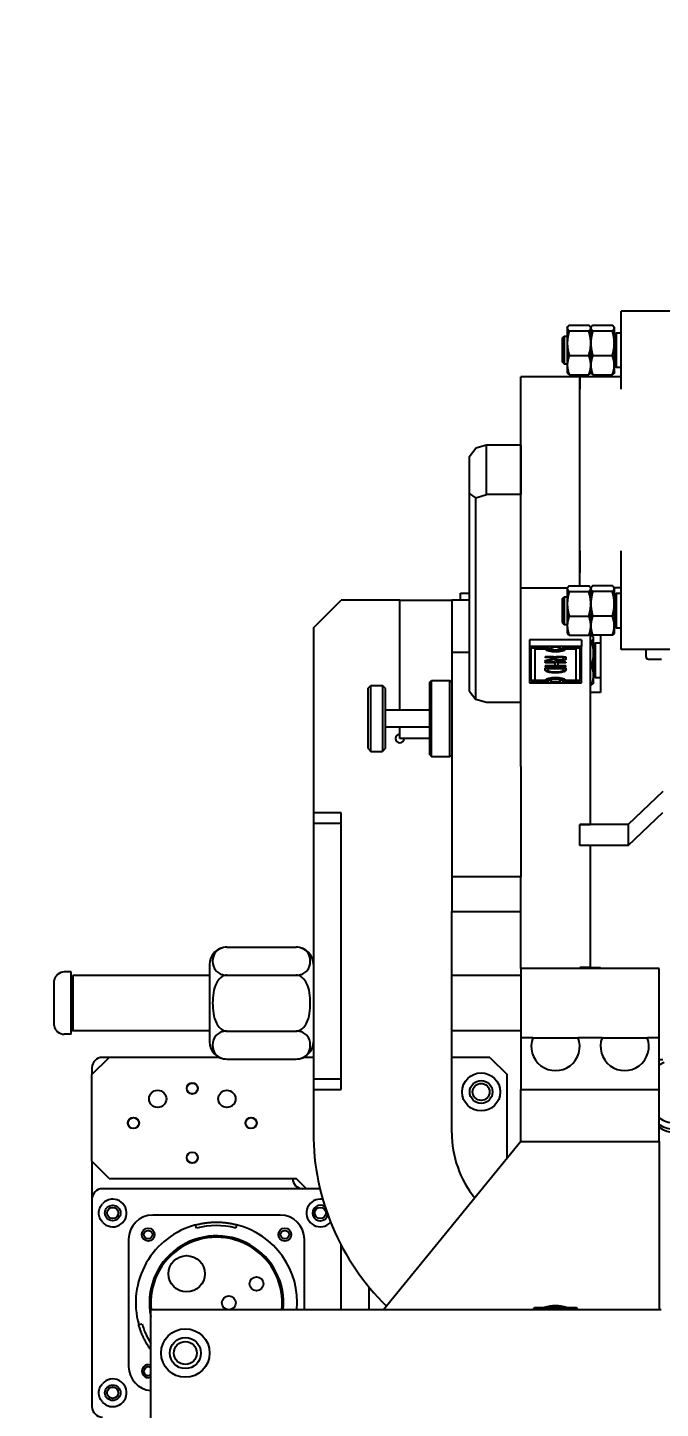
# Model space of a CAD drawing. Header units: millimetres. Extents: x 0 to 7722, y 0 to 5460.
# Drawn here: x 3117 to 3299.9, y 1259.1 to 1658.3 of the extents above; entities that cross this region are included whole.
import ezdxf

# ---------------------------------------------------------------- set-up
doc = ezdxf.new("R2010")
doc.units = ezdxf.units.MM
doc.header["$LTSCALE"] = 5
doc.layers.get('0').update_dxf_attribs({"linetype": 'CONTINUOUS'})
doc.layers.get('Defpoints').update_dxf_attribs({"linetype": 'CONTINUOUS'})
doc.styles.add('DIM', font='romans.shx', dxfattribs={"width": 0.85})
doc.dimstyles.new('KOCPSM$0', dxfattribs={"dimtxt": 3, "dimasz": 2.5, "dimexe": 0.8, "dimexo": 0.8, "dimgap": 0.8, "dimtad": 1, "dimdsep": 46, "dimtxsty": 'DIM', "dimblk": 'CLOSEDBLANK', "dimcen": 0, "dimclrd": 4, "dimclre": 4, "dimclrt": 7, "dimazin": 2, "dimtfac": 1, "dimtmove": 0, "dimatfit": 3, "dimldrblk": 'CLOSEDBLANK', "dimfxl": 1, "dimarcsym": 0})

# ---------------------------------------------------------------- blocks, each defined once
blk = doc.blocks.new('_ClosedBlank')
at = {"color": 0, "linetype": 'ByBlock', "lineweight": -2}
for p, q in [((-1, 0.167), (0, 0)), ((-1, 0.167), (-1, -0.167)), ((0, 0), (-1, -0.167))]:
    blk.add_line(p, q, dxfattribs=at)
blk = doc.blocks.new('*D14')
at = {"color": 4, "linetype": 'ByBlock', "lineweight": -2, "transparency": 16777216}
for p, q in [((3347.85, 1689.23), (2785.13, 1689.23)), ((2797.13, 572.39), (2797.13, 1651.73)), ((3030.63, 534.89), (2785.13, 534.89))]:
    blk.add_line(p, q, dxfattribs=at)
at = {"layer": 'Defpoints', "color": 0, "transparency": 16777216}
for p in [(2797.13, 1689.23), (3359.85, 1689.23), (3042.63, 534.89)]:
    blk.add_point(p, dxfattribs=at)
at = {"color": 4, "lineweight": -2, "transparency": 16777216, "xscale": 37.5, "yscale": 37.5, "zscale": 37.5}
for p, rotation in [((2797.13, 1689.23), 90), ((2797.13, 534.89), 270)]:
    blk.add_blockref('_ClosedBlank', p, dxfattribs=dict(at, rotation=rotation))
at = {"color": 7, "transparency": 16777216, "insert": (2750.85, 1112.06), "char_height": 45, "attachment_point": 5, "rotation": 90, "style": 'DIM'}
blk.add_mtext('(1154.33)', dxfattribs=at)

msp = doc.modelspace()

# ---------------------------------------------------------------- linework, layer by layer
for p, q in [((3288.632, 1572.893), (3288.632, 1576.389)), ((3306.632, 1576.389), (3288.632, 1576.389)), ((3271.632, 1568.617), (3272.132, 1569.117)), ((3272.132, 1569.117), (3273.032, 1569.117)), ((3272.132, 1569.117), (3272.132, 1561.117)), ((3273.032, 1571.617), (3273.124, 1571.775)), ((3273.032, 1571.617), (3273.032, 1571.463)), ((3273.032, 1571.463), (3273.032, 1567.072)), ((3273.613, 1572.276), (3279.252, 1572.276)), ((3273.613, 1570.651), (3279.252, 1570.651)), ((3279.832, 1571.617), (3279.741, 1571.775)), ((3279.832, 1571.617), (3279.924, 1571.775)), ((3279.832, 1571.463), (3279.832, 1571.617)), ((3279.832, 1571.617), (3279.832, 1571.463)), ((3279.832, 1567.072), (3279.832, 1571.463)), ((3279.832, 1571.463), (3279.832, 1567.072)), ((3280.413, 1572.276), (3286.052, 1572.276)), ((3280.413, 1570.651), (3286.052, 1570.651)), ((3286.632, 1571.617), (3286.541, 1571.775)), ((3286.632, 1571.463), (3286.632, 1571.617)), ((3286.632, 1567.072), (3286.632, 1571.463)), ((3286.632, 1569.617), (3287.132, 1570.117)), ((3287.132, 1570.117), (3288.632, 1570.117)), ((3287.132, 1570.117), (3287.132, 1560.117)), ((3288.632, 1553.819), (3288.632, 1572.893)), ((3271.632, 1561.617), (3271.632, 1568.617)), ((3273.032, 1567.072), (3273.032, 1560.726)), ((3279.832, 1560.726), (3279.832, 1567.072)), ((3279.832, 1567.072), (3279.832, 1560.726)), ((3286.632, 1560.726), (3286.632, 1567.072)), ((3271.632, 1561.617), (3272.132, 1561.117)), ((3272.132, 1561.117), (3273.032, 1561.117)), ((3273.613, 1563.493), (3279.252, 1563.493)), ((3280.413, 1563.493), (3286.052, 1563.493)), ((3259.632, 1553.819), (3259.632, 1557.315)), ((3276.632, 1557.315), (3259.632, 1557.315)), ((3273.032, 1560.726), (3273.032, 1558.617)), ((3273.032, 1558.617), (3273.124, 1558.46)), ((3273.613, 1557.959), (3279.252, 1557.959)), ((3276.632, 1557.315), (3276.632, 1553.819)), ((3276.632, 1553.819), (3276.632, 1557.315)), ((3288.632, 1557.315), (3276.632, 1557.315)), ((3279.832, 1558.617), (3279.741, 1558.46)), ((3279.832, 1558.617), (3279.832, 1560.726)), ((3279.832, 1560.726), (3279.832, 1558.617)), ((3279.832, 1558.617), (3279.924, 1558.46)), ((3280.413, 1557.959), (3286.052, 1557.959)), ((3286.632, 1558.617), (3286.541, 1558.46)), ((3286.632, 1558.617), (3286.632, 1560.726)), ((3286.632, 1560.617), (3287.132, 1560.117)), ((3287.132, 1560.117), (3288.632, 1560.117)), ((3259.632, 1507.087), (3259.632, 1553.819)), ((3276.632, 1507.087), (3276.632, 1553.819)), ((3276.632, 1507.087), (3276.632, 1553.819)), ((3249.632, 1537.605), (3246.632, 1536.703)), ((3249.632, 1523.3), (3249.632, 1537.605)), ((3259.632, 1537.605), (3249.632, 1537.605)), ((3259.632, 1537.605), (3259.632, 1523.3)), ((3244.632, 1534.195), (3246.632, 1536.703)), ((3244.632, 1534.195), (3244.632, 1523.704)), ((3246.632, 1522.398), (3244.632, 1523.704)), ((3244.632, 1523.704), (3244.632, 1466.57)), ((3246.632, 1522.398), (3249.632, 1523.3)), ((3246.632, 1464.061), (3246.632, 1522.398)), ((3259.632, 1523.3), (3249.632, 1523.3)), ((3259.632, 1500.814), (3259.632, 1507.087)), ((3276.632, 1507.087), (3276.632, 1500.814)), ((3276.632, 1500.814), (3276.632, 1507.087)), ((3288.632, 1488.012), (3288.632, 1507.087)), ((3259.632, 1496.304), (3259.632, 1500.814)), ((3276.632, 1496.932), (3276.632, 1500.814)), ((3276.632, 1496.932), (3276.632, 1500.814)), ((3242.132, 1494.769), (3244.632, 1494.769)), ((3242.132, 1492.769), (3242.132, 1494.769)), ((3259.632, 1496.304), (3273.05, 1496.304)), ((3259.632, 1444.699), (3259.632, 1496.304)), ((3271.632, 1493.274), (3272.132, 1493.774)), ((3271.632, 1486.274), (3271.632, 1493.274)), ((3272.132, 1493.774), (3273.032, 1493.774)), ((3272.132, 1493.774), (3272.132, 1485.774)), ((3273.032, 1496.274), (3273.124, 1496.432)), ((3273.032, 1496.274), (3273.032, 1496.12)), ((3273.032, 1496.12), (3273.032, 1491.728)), ((3273.613, 1496.932), (3279.252, 1496.932)), ((3273.613, 1495.307), (3279.252, 1495.307)), ((3279.832, 1496.274), (3279.741, 1496.432)), ((3279.85, 1496.304), (3279.815, 1496.304)), ((3279.832, 1496.274), (3279.924, 1496.432)), ((3279.832, 1496.274), (3279.832, 1496.12)), ((3279.832, 1496.12), (3279.832, 1496.274)), ((3279.832, 1496.12), (3279.832, 1491.728)), ((3279.832, 1491.728), (3279.832, 1496.12)), ((3286.052, 1496.932), (3280.413, 1496.932)), ((3286.052, 1495.307), (3280.413, 1495.307)), ((3286.632, 1496.274), (3286.541, 1496.432)), ((3288.632, 1496.304), (3286.615, 1496.304)), ((3286.632, 1496.12), (3286.632, 1496.274)), ((3286.632, 1491.728), (3286.632, 1496.12)), ((3286.632, 1494.274), (3287.132, 1494.774)), ((3287.132, 1494.774), (3288.632, 1494.774)), ((3287.132, 1494.774), (3287.132, 1484.774)), ((3199.632, 1484.769), (3207.632, 1492.769)), ((3224.632, 1492.769), (3207.632, 1492.769)), ((3224.632, 1461.034), (3224.632, 1492.769)), ((3224.632, 1492.769), (3239.632, 1492.769)), ((3224.632, 1461.034), (3224.632, 1492.769)), ((3239.632, 1492.769), (3239.632, 1477.769)), ((3244.632, 1492.769), (3239.632, 1492.769)), ((3273.032, 1491.728), (3273.032, 1485.382)), ((3279.832, 1491.728), (3279.832, 1485.382)), ((3279.832, 1485.382), (3279.832, 1491.728)), ((3286.632, 1485.382), (3286.632, 1491.728)), ((3271.632, 1486.274), (3272.132, 1485.774)), ((3272.132, 1485.774), (3273.032, 1485.774)), ((3273.032, 1485.382), (3273.032, 1483.274)), ((3273.613, 1488.149), (3279.252, 1488.149)), ((3279.832, 1485.382), (3279.832, 1483.274)), ((3279.832, 1483.274), (3279.832, 1485.382)), ((3286.052, 1488.149), (3280.413, 1488.149)), ((3286.632, 1483.274), (3286.632, 1485.382)), ((3286.632, 1485.274), (3287.132, 1484.774)), ((3288.632, 1481.74), (3288.632, 1488.012)), ((3199.632, 1484.769), (3199.632, 1431.269)), ((3277.132, 1481.308), (3262.132, 1481.308)), ((3262.132, 1481.308), (3262.132, 1479.4)), ((3273.032, 1483.274), (3273.124, 1483.116)), ((3273.613, 1482.616), (3279.252, 1482.616)), ((3277.132, 1481.308), (3277.132, 1479.4)), ((3279.632, 1482.962), (3279.632, 1427.902)), ((3279.632, 1482.6), (3280.052, 1482.6)), ((3279.832, 1483.274), (3279.741, 1483.116)), ((3279.832, 1483.274), (3279.924, 1483.116)), ((3286.052, 1482.616), (3280.413, 1482.616)), ((3280.632, 1481.942), (3280.541, 1482.1)), ((3280.632, 1481.788), (3280.632, 1481.942)), ((3280.632, 1477.397), (3280.632, 1481.788)), ((3282.632, 1482.616), (3282.632, 1466.051)), ((3286.632, 1483.274), (3286.541, 1483.116)), ((3287.132, 1484.774), (3288.632, 1484.774)), ((3288.632, 1478.733), (3288.632, 1481.74)), ((3239.632, 1477.769), (3244.632, 1477.769)), ((3239.632, 1477.769), (3239.632, 1412.769)), ((3277.132, 1479.4), (3262.132, 1479.4)), ((3262.132, 1479.4), (3262.132, 1468.876)), ((3262.632, 1478.949), (3267.696, 1478.949)), ((3262.632, 1469.327), (3262.632, 1478.949)), ((3266.674, 1478.839), (3263.632, 1478.839)), ((3263.632, 1478.839), (3263.632, 1478.648)), ((3266.674, 1478.648), (3263.632, 1478.648)), ((3263.632, 1478.648), (3263.632, 1469.627)), ((3266.674, 1478.839), (3266.674, 1478.648)), ((3267.632, 1478.949), (3267.632, 1478.799)), ((3271.569, 1478.949), (3276.632, 1478.949)), ((3271.632, 1478.949), (3271.632, 1478.799)), ((3275.632, 1478.839), (3272.591, 1478.839)), ((3272.591, 1478.839), (3272.591, 1478.648)), ((3275.632, 1478.648), (3272.591, 1478.648)), ((3275.632, 1478.839), (3275.632, 1478.648)), ((3275.632, 1469.627), (3275.632, 1478.648)), ((3276.632, 1478.949), (3276.632, 1469.327)), ((3277.132, 1468.876), (3277.132, 1479.4)), ((3279.632, 1480.976), (3280.052, 1480.976)), ((3280.632, 1479.942), (3281.132, 1480.442)), ((3280.632, 1471.051), (3280.632, 1477.397)), ((3281.132, 1480.442), (3281.132, 1470.442)), ((3281.132, 1480.442), (3282.632, 1480.442)), ((3288.632, 1478.502), (3288.632, 1478.733)), ((3306.632, 1478.502), (3288.632, 1478.502)), ((3295.732, 1478.502), (3295.732, 1476.529)), ((3266.632, 1476.164), (3266.632, 1476.404)), ((3266.632, 1476.404), (3272.632, 1476.404)), ((3269.02, 1476.355), (3266.632, 1476.355)), ((3269.02, 1476.164), (3266.632, 1476.164)), ((3266.632, 1475.319), (3269.02, 1475.89)), ((3269.243, 1475.84), (3266.632, 1475.199)), ((3269.243, 1475.65), (3266.632, 1475.008)), ((3266.632, 1475.008), (3266.632, 1475.319)), ((3266.632, 1474.625), (3266.632, 1474.865)), ((3266.632, 1474.865), (3272.632, 1474.865)), ((3269.569, 1474.816), (3266.632, 1474.816)), ((3269.569, 1474.625), (3266.632, 1474.625)), ((3266.632, 1473.555), (3266.632, 1473.794)), ((3266.632, 1473.794), (3269.569, 1473.794)), ((3272.632, 1473.745), (3266.632, 1473.745)), ((3272.632, 1473.555), (3266.632, 1473.555)), ((3269.02, 1476.355), (3269.02, 1476.164)), ((3269.02, 1475.89), (3269.02, 1476.164)), ((3269.243, 1475.84), (3269.243, 1475.65)), ((3269.569, 1474.816), (3269.569, 1474.625)), ((3269.569, 1473.794), (3269.569, 1474.625)), ((3271.942, 1476.355), (3269.686, 1476.355)), ((3269.686, 1476.355), (3269.686, 1476.164)), ((3271.942, 1476.164), (3269.686, 1476.164)), ((3269.686, 1476.164), (3269.686, 1475.954)), ((3272.632, 1474.816), (3270.279, 1474.816)), ((3270.279, 1474.816), (3270.279, 1474.625)), ((3270.279, 1474.625), (3270.279, 1473.794)), ((3272.632, 1474.625), (3270.279, 1474.625)), ((3270.279, 1473.794), (3272.632, 1473.794)), ((3271.942, 1476.355), (3271.942, 1476.164)), ((3271.942, 1475.926), (3271.942, 1476.164)), ((3272.632, 1476.404), (3272.632, 1475.939)), ((3272.632, 1474.865), (3272.632, 1474.625)), ((3272.632, 1473.794), (3272.632, 1473.555)), ((3279.632, 1473.818), (3280.052, 1473.818)), ((3296.545, 1475.716), (3300.232, 1475.716)), ((3233.282, 1469.074), (3233.79, 1469.582)), ((3233.79, 1447.586), (3233.79, 1469.582)), ((3233.79, 1469.582), (3239.124, 1469.582)), ((3239.124, 1447.586), (3239.124, 1469.582)), ((3239.632, 1469.074), (3239.124, 1469.582)), ((3267.632, 1469.517), (3262.632, 1469.517)), ((3267.696, 1469.327), (3262.632, 1469.327)), ((3263.632, 1469.627), (3266.674, 1469.627)), ((3266.632, 1473.189), (3272.632, 1473.189)), ((3266.632, 1472.774), (3266.632, 1473.189)), ((3267.114, 1472.326), (3267.114, 1472.135)), ((3267.323, 1473.14), (3267.323, 1472.949)), ((3271.942, 1473.14), (3267.323, 1473.14)), ((3267.323, 1472.949), (3267.323, 1472.766)), ((3271.942, 1472.949), (3267.323, 1472.949)), ((3267.632, 1469.668), (3267.632, 1469.477)), ((3276.632, 1469.327), (3271.569, 1469.327)), ((3271.632, 1469.668), (3271.632, 1469.477)), ((3276.632, 1469.517), (3271.632, 1469.517)), ((3271.942, 1473.14), (3271.942, 1472.949)), ((3271.942, 1472.766), (3271.942, 1472.949)), ((3272.591, 1469.627), (3275.632, 1469.627)), ((3272.632, 1473.189), (3272.632, 1472.778)), ((3280.632, 1468.942), (3280.632, 1471.051)), ((3280.632, 1470.942), (3281.132, 1470.442)), ((3281.132, 1470.442), (3282.632, 1470.442)), ((3215.372, 1467.22), (3216.261, 1468.109)), ((3215.372, 1467.22), (3215.372, 1449.948)), ((3216.261, 1449.059), (3216.261, 1468.109)), ((3216.261, 1468.109), (3219.614, 1468.109)), ((3219.614, 1468.109), (3219.614, 1449.059)), ((3220.503, 1467.22), (3219.614, 1468.109)), ((3220.503, 1449.948), (3220.503, 1467.22)), ((3233.282, 1448.094), (3233.282, 1469.074)), ((3244.632, 1466.57), (3246.632, 1464.061)), ((3262.132, 1468.876), (3277.132, 1468.876)), ((3279.632, 1468.284), (3280.052, 1468.284)), ((3282.632, 1466.051), (3279.632, 1466.051)), ((3280.632, 1468.942), (3280.541, 1468.784)), ((3249.632, 1463.159), (3246.632, 1464.061)), ((3259.632, 1463.159), (3249.632, 1463.159)), ((3220.503, 1461.034), (3233.282, 1461.034)), ((3220.503, 1456.133), (3233.282, 1456.133)), ((3224.632, 1454.019), (3224.632, 1456.133)), ((3224.632, 1452.769), (3224.632, 1456.133)), ((3215.372, 1449.948), (3216.261, 1449.059)), ((3220.503, 1449.948), (3219.614, 1449.059)), ((3233.282, 1452.769), (3224.632, 1452.769)), ((3233.282, 1452.769), (3225.882, 1452.769)), ((3216.261, 1449.059), (3219.614, 1449.059)), ((3233.282, 1448.094), (3233.79, 1447.586)), ((3233.79, 1447.586), (3239.124, 1447.586)), ((3239.632, 1448.094), (3239.124, 1447.586)), ((3259.632, 1444.699), (3259.632, 1412.769)), ((3300.632, 1437.44), (3290.632, 1427.902)), ((3199.632, 1431.269), (3199.632, 1428.269)), ((3207.632, 1431.269), (3199.632, 1431.269)), ((3207.632, 1351.269), (3207.632, 1431.269)), ((3290.632, 1421.888), (3300.632, 1431.425)), ((3199.632, 1428.269), (3207.632, 1428.269)), ((3199.632, 1428.269), (3199.632, 1354.269)), ((3276.632, 1421.888), (3276.632, 1427.902)), ((3276.632, 1427.902), (3279.632, 1427.902)), ((3290.632, 1427.902), (3276.632, 1427.902)), ((3276.632, 1421.888), (3276.632, 1427.902)), ((3290.632, 1427.902), (3290.632, 1421.888)), ((3279.632, 1421.888), (3276.632, 1421.888)), ((3290.632, 1421.888), (3276.632, 1421.888)), ((3279.632, 1421.888), (3279.632, 1386.585)), ((3239.632, 1412.769), (3239.632, 1402.769)), ((3259.632, 1412.769), (3239.632, 1412.769)), ((3259.632, 1402.769), (3259.632, 1412.769)), ((3239.632, 1338.807), (3239.632, 1402.769)), ((3239.632, 1402.769), (3259.632, 1402.769)), ((3259.632, 1386.269), (3259.632, 1402.769)), ((3174.632, 1392.434), (3194.632, 1392.434)), ((3169.632, 1387.434), (3169.632, 1365.103)), ((3299.632, 1386.269), (3259.632, 1386.269)), ((3259.632, 1386.269), (3259.632, 1366.269)), ((3276.632, 1386.585), (3276.632, 1386.269)), ((3279.632, 1386.585), (3276.632, 1386.585)), ((3276.632, 1386.585), (3282.632, 1386.585)), ((3276.632, 1386.269), (3276.632, 1386.585)), ((3282.632, 1386.585), (3282.632, 1386.269)), ((3299.632, 1366.269), (3299.632, 1386.269)), ((3124.676, 1369.762), (3124.676, 1382.775)), ((3129.632, 1385.269), (3127.632, 1385.269)), ((3129.632, 1367.269), (3129.632, 1385.269)), ((3129.632, 1383.769), (3130.132, 1384.269)), ((3130.132, 1384.269), (3130.132, 1368.269)), ((3169.632, 1384.269), (3130.132, 1384.269)), ((3174.632, 1384.351), (3194.632, 1384.351)), ((3259.632, 1384.269), (3239.632, 1384.269)), ((3129.632, 1367.269), (3127.632, 1367.269)), ((3129.632, 1368.769), (3130.132, 1368.269)), ((3169.632, 1368.269), (3130.132, 1368.269)), ((3174.632, 1368.186), (3194.632, 1368.186)), ((3259.632, 1368.269), (3239.632, 1368.269)), ((3263.094, 1366.269), (3259.632, 1366.269)), ((3259.632, 1366.269), (3259.632, 1351.269)), ((3263.094, 1366.269), (3276.171, 1366.269)), ((3283.094, 1366.269), (3276.171, 1366.269)), ((3283.094, 1366.269), (3296.171, 1366.269)), ((3299.632, 1366.269), (3296.171, 1366.269)), ((3299.632, 1351.269), (3299.632, 1366.269)), ((3135.632, 1355.589), (3140.632, 1360.589)), ((3135.632, 1357.589), (3135.632, 1355.589)), ((3140.632, 1360.589), (3138.632, 1360.589)), ((3172.483, 1360.589), (3140.632, 1360.589)), ((3174.632, 1360.103), (3194.632, 1360.103)), ((3199.632, 1360.589), (3196.782, 1360.589)), ((3250.632, 1360.589), (3239.632, 1360.589)), ((3250.632, 1360.589), (3255.632, 1355.589)), ((3300.632, 1359.908), (3299.632, 1359.908)), ((3135.632, 1330.589), (3135.632, 1355.589)), ((3207.632, 1354.269), (3199.632, 1354.269)), ((3199.632, 1354.269), (3199.632, 1351.269)), ((3255.632, 1331.369), (3255.632, 1355.589)), ((3199.632, 1351.269), (3207.632, 1351.269)), ((3199.632, 1351.269), (3199.632, 1338.807)), ((3259.632, 1351.269), (3299.632, 1351.269)), ((3259.632, 1336.269), (3259.632, 1351.269)), ((3299.632, 1336.269), (3299.632, 1351.269)), ((3259.632, 1336.269), (3219.894, 1287.589)), ((3259.632, 1336.269), (3299.632, 1336.269)), ((3259.632, 1336.269), (3299.632, 1336.269)), ((3299.632, 1336.269), (3299.632, 1287.589)), ((3140.632, 1325.589), (3135.632, 1330.589)), ((3135.632, 1330.589), (3135.632, 1319.589)), ((3140.632, 1325.589), (3194.632, 1325.589)), ((3197.632, 1322.589), (3194.632, 1325.589)), ((3201.537, 1322.589), (3138.632, 1322.589)), ((3135.632, 1319.589), (3135.632, 1259.589)), ((3203.065, 1317.156), (3202.602, 1317.619)), ((3190.032, 1314.989), (3153.232, 1314.989)), ((3165.82, 1311.17), (3165.56, 1312.135)), ((3177.428, 1312.208), (3177.18, 1311.239)), ((3146.232, 1307.989), (3146.232, 1271.189)), ((3197.032, 1287.589), (3197.032, 1307.989)), ((3207.632, 1287.589), (3207.632, 1306.311)), ((3215.632, 1294.265), (3215.632, 1287.589)), ((3300.132, 1287.589), (3152.632, 1287.589)), ((3152.632, 1237.589), (3152.632, 1287.589)), ((3149.146, 1283.298), (3150.109, 1283.568))]:
    msp.add_line(p, q)
for centre, radius in [((3248.132, 1350.589), 5.5), ((3248.132, 1350.589), 3.3), ((3154.632, 1348.589), 2.5), ((3164.632, 1351.589), 1.621), ((3164.632, 1351.589), 1.571), ((3174.632, 1348.589), 2.5), ((3248.132, 1350.589), 2.458), ((3147.632, 1341.589), 1.621), ((3147.632, 1341.589), 1.571), ((3181.632, 1341.589), 1.621), ((3181.632, 1341.589), 1.571), ((3164.632, 1331.589), 1.621), ((3164.632, 1331.589), 1.571), ((3141.632, 1315.589), 2.25), ((3141.632, 1315.589), 1.621), ((3201.632, 1315.589), 1.621), ((3151.882, 1309.339), 1.865), ((3151.882, 1309.339), 1.23), ((3191.382, 1309.339), 1.865), ((3191.382, 1309.339), 1.23), ((3163.002, 1298.004), 5.25), ((3183.198, 1295.124), 2), ((3175.188, 1289.589), 2), ((3162.632, 1275.089), 7), ((3162.632, 1275.089), 4.5), ((3162.632, 1275.089), 3.324), ((3141.632, 1263.589), 2.25), ((3141.632, 1263.589), 1.621)]:
    msp.add_circle(centre, radius)
for centre, radius, start, end in [((3296.545, 1476.529), 0.813, 180, 270), ((3224.632, 1452.769), 1.25, 90, 0), ((3174.632, 1387.434), 5, 90, 180), ((3194.632, 1387.434), 5, 0, 90), ((3127.632, 1382.269), 3, 90, 170.27283), ((3127.632, 1370.269), 3, 189.72717, 270), ((3269.632, 1363.769), 7, 159.07517, 20.92483), ((3289.632, 1363.769), 7, 159.07517, 20.92483), ((3174.632, 1365.103), 5, 180, 270), ((3194.632, 1365.103), 5, 270, 0), ((3138.632, 1357.589), 3, 90, 180), ((3269.632, 1338.807), 70, 180, 225.74123), ((3269.632, 1338.807), 30, 180, 218.96204), ((3196.632, 1325.589), 3, 180, 270), ((3138.632, 1319.589), 3, 90, 180), ((3141.632, 1315.589), 4, 221.40962, 90), ((3141.632, 1315.589), 4, 90, 138.59038), ((3201.632, 1315.589), 4, 90, 317.9007), ((3201.632, 1315.589), 2.25, 52.81913, 344.88601), ((3201.632, 1315.589), 4, 79.80443, 90), ((3153.232, 1307.989), 7, 90, 180), ((3190.032, 1307.989), 7, 0, 90), ((3171.632, 1289.589), 23.35, 105.07372, 195.62835), ((3171.632, 1289.589), 22.35, 75.62835, 105.07372), ((3171.632, 1289.589), 23.35, 355.08642, 75.62835), ((3171.632, 1289.589), 19.4, 354.08271, 191.65509), ((3171.632, 1289.589), 19, 353.95767, 186.04233), ((3269.632, 1277.769), 10.5, 90, 110.73336), ((3269.632, 1277.769), 11, 72.65856, 107.34144), ((3269.632, 1277.769), 10.5, 69.26664, 90), ((3171.632, 1289.589), 22.35, 195.62835, 211.77616), ((3153.232, 1271.189), 7, 180, 265.0829), ((3151.882, 1269.839), 1.865, 66.28767, 293.71233), ((3151.882, 1269.839), 1.23, 52.4102, 307.5898), ((3141.632, 1263.589), 4, 270, 138.59038), ((3138.632, 1259.589), 3, 180, 270), ((3141.632, 1263.589), 4, 221.40962, 270)]:
    msp.add_arc(centre, radius, start, end)
for centre, major_axis, ratio, start_param, end_param in [((3269.632, 1478.99), (3, 0), 0.3007058, 3.3090407, 6.1157372), ((3269.632, 1478.799), (3, 0), 0.3007058, 3.3090407, 6.1157372), ((3269.632, 1478.799), (-2, 0), 0.3007058, 6.0305051, 9.6774582), ((3269.632, 1469.477), (-3, 0), 0.3007058, 3.3090407, 6.1157372), ((3269.632, 1469.477), (2, 0), 0.3007058, 6.0305051, 9.6774582), ((3269.632, 1469.668), (2, 0), 0.3007058, 0, 3.1415927), ((3303.945, 1348.218), (-4.353, 0), 0.953717, 0.2693616, 0.2694002), ((3303.945, 1348.218), (-6.875, 0), 0.953717, 0.8926555, 1.5707963), ((3303.945, 1345.361), (6.75, 0), 0.953717, 4.0192385, 5.4969654)]:
    msp.add_ellipse(centre, major_axis=major_axis, ratio=ratio, start_param=start_param, end_param=end_param)
for centre in [(3269.632, 1478.799), (3269.632, 1469.477)]:
    msp.add_ellipse(centre, major_axis=(1.5, 0), ratio=0.3007058)
for points, weights in [([(3273.613, 1572.276), (3273.032, 1571.84), (3273.032, 1571.463)], [1, 1.0379548493, 1]), ([(3273.032, 1571.463), (3273.032, 1571.086), (3273.613, 1570.651)], [1, 1.0379548493, 1]), ([(3273.613, 1570.651), (3273.032, 1568.733), (3273.032, 1567.072)], [1, 1.0379548493, 1]), ([(3279.832, 1571.463), (3279.832, 1571.84), (3279.252, 1572.276)], [1, 1.0379548493, 1]), ([(3279.252, 1570.651), (3279.832, 1571.086), (3279.832, 1571.463)], [1, 1.0379548493, 1]), ([(3279.832, 1567.072), (3279.832, 1568.733), (3279.252, 1570.651)], [1, 1.0379548493, 1]), ([(3280.413, 1572.276), (3279.832, 1571.84), (3279.832, 1571.463)], [1, 1.0379548493, 1]), ([(3279.832, 1571.463), (3279.832, 1571.086), (3280.413, 1570.651)], [1, 1.0379548493, 1]), ([(3280.413, 1570.651), (3279.832, 1568.733), (3279.832, 1567.072)], [1, 1.0379548493, 1]), ([(3286.632, 1571.463), (3286.632, 1571.84), (3286.052, 1572.276)], [1, 1.0379548493, 1]), ([(3286.052, 1570.651), (3286.632, 1571.086), (3286.632, 1571.463)], [1, 1.0379548493, 1]), ([(3286.632, 1567.072), (3286.632, 1568.733), (3286.052, 1570.651)], [1, 1.0379548493, 1]), ([(3273.032, 1567.072), (3273.032, 1565.411), (3273.613, 1563.493)], [1, 1.0379548493, 1]), ([(3279.252, 1563.493), (3279.832, 1565.411), (3279.832, 1567.072)], [1, 1.0379548493, 1]), ([(3279.832, 1567.072), (3279.832, 1565.411), (3280.413, 1563.493)], [1, 1.0379548493, 1]), ([(3286.052, 1563.493), (3286.632, 1565.411), (3286.632, 1567.072)], [1, 1.0379548493, 1]), ([(3273.613, 1563.493), (3273.032, 1562.01), (3273.032, 1560.726)], [1, 1.0379548493, 1]), ([(3279.832, 1560.726), (3279.832, 1562.01), (3279.252, 1563.493)], [1, 1.0379548493, 1]), ([(3280.413, 1563.493), (3279.832, 1562.01), (3279.832, 1560.726)], [1, 1.0379548493, 1]), ([(3286.632, 1560.726), (3286.632, 1562.01), (3286.052, 1563.493)], [1, 1.0379548493, 1]), ([(3273.032, 1560.726), (3273.032, 1559.442), (3273.613, 1557.959)], [1, 1.0379548493, 1]), ([(3273.613, 1557.959), (3273.259, 1558.224), (3273.124, 1558.46)], [1, 1.02278221408, 1.0182146013]), ([(3279.252, 1557.959), (3279.832, 1559.442), (3279.832, 1560.726)], [1, 1.0379548493, 1]), ([(3279.741, 1558.46), (3279.606, 1558.224), (3279.252, 1557.959)], [1.0182146013, 1.02278221408, 1]), ([(3279.832, 1560.726), (3279.832, 1559.442), (3280.413, 1557.959)], [1, 1.0379548493, 1]), ([(3280.413, 1557.959), (3280.059, 1558.224), (3279.924, 1558.46)], [1, 1.02278221408, 1.0182146013]), ([(3286.052, 1557.959), (3286.632, 1559.442), (3286.632, 1560.726)], [1, 1.0379548493, 1]), ([(3286.541, 1558.46), (3286.406, 1558.224), (3286.052, 1557.959)], [1.0182146013, 1.02278221408, 1]), ([(3273.613, 1496.932), (3273.032, 1496.497), (3273.032, 1496.12)], [1, 1.0379548493, 1]), ([(3273.032, 1496.12), (3273.032, 1495.743), (3273.613, 1495.307)], [1, 1.0379548493, 1]), ([(3273.613, 1495.307), (3273.032, 1493.389), (3273.032, 1491.728)], [1, 1.0379548493, 1]), ([(3279.832, 1496.12), (3279.832, 1496.497), (3279.252, 1496.932)], [1, 1.0379548493, 1]), ([(3279.252, 1495.307), (3279.832, 1495.743), (3279.832, 1496.12)], [1, 1.0379548493, 1]), ([(3279.832, 1491.728), (3279.832, 1493.389), (3279.252, 1495.307)], [1, 1.0379548493, 1]), ([(3280.413, 1496.932), (3279.832, 1496.497), (3279.832, 1496.12)], [1, 1.0379548493, 1]), ([(3279.832, 1496.12), (3279.832, 1495.743), (3280.413, 1495.307)], [1, 1.0379548493, 1]), ([(3280.413, 1495.307), (3279.832, 1493.389), (3279.832, 1491.728)], [1, 1.0379548493, 1]), ([(3286.632, 1496.12), (3286.632, 1496.497), (3286.052, 1496.932)], [1, 1.0379548493, 1]), ([(3286.052, 1495.307), (3286.632, 1495.743), (3286.632, 1496.12)], [1, 1.0379548493, 1]), ([(3286.632, 1491.728), (3286.632, 1493.389), (3286.052, 1495.307)], [1, 1.0379548493, 1]), ([(3273.032, 1491.728), (3273.032, 1490.067), (3273.613, 1488.149)], [1, 1.0379548493, 1]), ([(3279.252, 1488.149), (3279.832, 1490.067), (3279.832, 1491.728)], [1, 1.0379548493, 1]), ([(3279.832, 1491.728), (3279.832, 1490.067), (3280.413, 1488.149)], [1, 1.0379548493, 1]), ([(3286.052, 1488.149), (3286.632, 1490.067), (3286.632, 1491.728)], [1, 1.0379548493, 1]), ([(3273.613, 1488.149), (3273.032, 1486.666), (3273.032, 1485.382)], [1, 1.0379548493, 1]), ([(3273.032, 1485.382), (3273.032, 1484.098), (3273.613, 1482.616)], [1, 1.0379548493, 1]), ([(3279.832, 1485.382), (3279.832, 1486.666), (3279.252, 1488.149)], [1, 1.0379548493, 1]), ([(3279.252, 1482.616), (3279.832, 1484.098), (3279.832, 1485.382)], [1, 1.0379548493, 1]), ([(3280.413, 1488.149), (3279.832, 1486.666), (3279.832, 1485.382)], [1, 1.0379548493, 1]), ([(3279.832, 1485.382), (3279.832, 1484.098), (3280.413, 1482.616)], [1, 1.0379548493, 1]), ([(3286.632, 1485.382), (3286.632, 1486.666), (3286.052, 1488.149)], [1, 1.0379548493, 1]), ([(3286.052, 1482.616), (3286.632, 1484.098), (3286.632, 1485.382)], [1, 1.0379548493, 1]), ([(3273.613, 1482.616), (3273.259, 1482.881), (3273.124, 1483.116)], [1, 1.02278221408, 1.0182146013]), ([(3279.741, 1483.116), (3279.606, 1482.881), (3279.252, 1482.616)], [1.0182146013, 1.02278221408, 1]), ([(3280.413, 1482.616), (3280.059, 1482.881), (3279.924, 1483.116)], [1, 1.02278221408, 1.0182146013]), ([(3280.632, 1481.788), (3280.632, 1482.165), (3280.052, 1482.6)], [1, 1.0379548493, 1]), ([(3280.052, 1480.976), (3280.632, 1481.411), (3280.632, 1481.788)], [1, 1.0379548493, 1]), ([(3286.541, 1483.116), (3286.406, 1482.881), (3286.052, 1482.616)], [1.0182146013, 1.02278221408, 1]), ([(3280.632, 1477.397), (3280.632, 1479.058), (3280.052, 1480.976)], [1, 1.0379548493, 1]), ([(3280.052, 1473.818), (3280.632, 1475.736), (3280.632, 1477.397)], [1, 1.0379548493, 1]), ([(3280.632, 1471.051), (3280.632, 1472.335), (3280.052, 1473.818)], [1, 1.0379548493, 1]), ([(3280.052, 1468.284), (3280.632, 1469.767), (3280.632, 1471.051)], [1, 1.0379548493, 1]), ([(3280.541, 1468.784), (3280.406, 1468.549), (3280.052, 1468.284)], [1.0182146013, 1.02278221408, 1]), ([(3263.178, 1287.589), (3263.371, 1287.923), (3263.57, 1288.269)], [1.00794556078, 1.00450827245, 1]), ([(3263.57, 1288.269), (3266.819, 1288.269), (3269.632, 1288.269)], [1, 1.0379548493, 1]), ([(3269.632, 1288.269), (3272.446, 1288.269), (3275.695, 1288.269)], [1, 1.0379548493, 1]), ([(3275.695, 1288.269), (3275.894, 1287.923), (3276.087, 1287.589)], [1, 1.00450827245, 1.00794556078])]:
    msp.add_rational_spline(points, weights, degree=2)
for points, knots in [([(3271.004, 1475.466), (3270.86, 1475.466), (3270.716, 1475.47), (3270.444, 1475.486), (3270.317, 1475.498), (3269.964, 1475.546), (3269.791, 1475.591), (3269.475, 1475.693), (3269.339, 1475.763), (3269.243, 1475.84)], [-0.20121041, -0.20121041, -0.20121041, -0.20121041, -0.16899053, -0.16899053, -0.13918675, -0.13918675, -0.08214874, -0.08214874, 0, 0, 0, 0]), ([(3272.316, 1475.671), (3272.234, 1475.632), (3272.136, 1475.598), (3271.903, 1475.539), (3271.777, 1475.515), (3271.434, 1475.475), (3271.217, 1475.466), (3271.004, 1475.466)], [-0.15614186, -0.15614186, -0.15614186, -0.15614186, -0.1101359, -0.1101359, -0.06399769, -0.06399769, 0, 0, 0, 0]), ([(3272.632, 1476.13), (3272.632, 1476.04), (3272.624, 1475.95), (3272.53, 1475.793), (3272.442, 1475.729), (3272.316, 1475.671)], [-0.15907403, -0.15907403, -0.15907403, -0.15907403, -0.06951505, -0.06951505, 0, 0, 0, 0]), ([(3267.114, 1472.326), (3266.849, 1472.453), (3266.765, 1472.553), (3266.652, 1472.717), (3266.632, 1472.85), (3266.632, 1472.965)], [-0.16512175, -0.16512175, -0.16512175, -0.16512175, -0.11380332, -0.11380332, 0, 0, 0, 0]), ([(3269.628, 1471.957), (3269.29, 1471.957), (3268.957, 1471.97), (3268.255, 1472.033), (3267.975, 1472.082), (3267.518, 1472.177), (3267.292, 1472.244), (3267.114, 1472.326)], [-0.22579252, -0.22579252, -0.22579252, -0.22579252, -0.16656083, -0.16656083, -0.09717655, -0.09717655, 0, 0, 0, 0]), ([(3272.156, 1472.323), (3272.01, 1472.257), (3271.836, 1472.199), (3271.451, 1472.104), (3271.221, 1472.06), (3270.528, 1471.976), (3270.076, 1471.957), (3269.628, 1471.957)], [-0.32548704, -0.32548704, -0.32548704, -0.32548704, -0.2242606, -0.2242606, -0.13445874, -0.13445874, 0, 0, 0, 0]), ([(3272.632, 1472.969), (3272.632, 1472.726), (3272.546, 1472.616), (3272.43, 1472.483), (3272.319, 1472.397), (3272.156, 1472.323)], [-0.13676224, -0.13676224, -0.13676224, -0.13676224, -0.08931871, -0.08931871, 0, 0, 0, 0]), ([(3174.632, 1392.434), (3174.32, 1392.434), (3173.952, 1392.397), (3173.312, 1392.268), (3172.936, 1392.141), (3172.251, 1391.821), (3171.87, 1391.543), (3170.768, 1390.455), (3170.513, 1389.333), (3170.513, 1387.453), (3170.768, 1386.331), (3171.87, 1385.242), (3172.251, 1384.965), (3172.936, 1384.645), (3173.312, 1384.518), (3173.952, 1384.389), (3174.32, 1384.351), (3174.632, 1384.351)], [0.9394555, 0.9394555, 0.9394555, 0.9394555, 1.0332554, 1.0332554, 1.1465688, 1.1465688, 1.3146794, 1.3146794, 1.878911, 1.878911, 2.4431426, 2.4431426, 2.6112532, 2.6112532, 2.7245666, 2.7245666, 2.8183665, 2.8183665, 2.8183665, 2.8183665]), ([(3194.632, 1384.351), (3194.945, 1384.351), (3195.313, 1384.389), (3195.953, 1384.518), (3196.329, 1384.645), (3197.014, 1384.965), (3197.395, 1385.242), (3198.497, 1386.331), (3198.752, 1387.453), (3198.752, 1388.393), (3198.752, 1389.333), (3198.497, 1390.455), (3197.395, 1391.543), (3197.014, 1391.821), (3196.329, 1392.141), (3195.953, 1392.268), (3195.313, 1392.397), (3194.945, 1392.434), (3194.632, 1392.434)], [-0.9394555, -0.9394555, -0.9394555, -0.9394555, -0.8456556, -0.8456556, -0.7323422, -0.7323422, -0.5642316, -0.5642316, 0, 0, 0, 0.5642316, 0.5642316, 0.7323422, 0.7323422, 0.8456556, 0.8456556, 0.9394555, 0.9394555, 0.9394555, 0.9394555]), ([(3174.632, 1384.351), (3174.32, 1384.351), (3173.952, 1384.276), (3173.312, 1384.018), (3172.936, 1383.765), (3172.251, 1383.124), (3171.87, 1382.57), (3170.768, 1380.392), (3170.513, 1378.149), (3170.513, 1374.388), (3170.768, 1372.145), (3171.87, 1369.967), (3172.251, 1369.413), (3172.936, 1368.772), (3173.312, 1368.519), (3173.952, 1368.261), (3174.32, 1368.186), (3174.632, 1368.186)], [0.9394555, 0.9394555, 0.9394555, 0.9394555, 1.0332554, 1.0332554, 1.1465688, 1.1465688, 1.3146794, 1.3146794, 1.878911, 1.878911, 2.4431426, 2.4431426, 2.6112532, 2.6112532, 2.7245666, 2.7245666, 2.8183665, 2.8183665, 2.8183665, 2.8183665]), ([(3194.632, 1368.186), (3194.945, 1368.186), (3195.313, 1368.261), (3195.953, 1368.519), (3196.329, 1368.772), (3197.014, 1369.413), (3197.395, 1369.967), (3198.497, 1372.145), (3198.752, 1374.388), (3198.752, 1376.269), (3198.752, 1378.149), (3198.497, 1380.392), (3197.395, 1382.57), (3197.014, 1383.124), (3196.329, 1383.765), (3195.953, 1384.018), (3195.313, 1384.276), (3194.945, 1384.351), (3194.632, 1384.351)], [-0.9394555, -0.9394555, -0.9394555, -0.9394555, -0.8456556, -0.8456556, -0.7323422, -0.7323422, -0.5642316, -0.5642316, 0, 0, 0, 0.5642316, 0.5642316, 0.7323422, 0.7323422, 0.8456556, 0.8456556, 0.9394555, 0.9394555, 0.9394555, 0.9394555]), ([(3174.632, 1368.186), (3174.32, 1368.186), (3173.952, 1368.148), (3173.312, 1368.019), (3172.936, 1367.892), (3172.251, 1367.572), (3171.87, 1367.295), (3170.768, 1366.206), (3170.513, 1365.085), (3170.513, 1363.204), (3170.768, 1362.083), (3171.87, 1360.994), (3172.251, 1360.716), (3172.936, 1360.396), (3173.312, 1360.269), (3173.952, 1360.14), (3174.32, 1360.103), (3174.632, 1360.103)], [0.9394555, 0.9394555, 0.9394555, 0.9394555, 1.0332554, 1.0332554, 1.1465688, 1.1465688, 1.3146794, 1.3146794, 1.878911, 1.878911, 2.4431426, 2.4431426, 2.6112532, 2.6112532, 2.7245666, 2.7245666, 2.8183665, 2.8183665, 2.8183665, 2.8183665]), ([(3194.632, 1360.103), (3194.945, 1360.103), (3195.313, 1360.14), (3195.953, 1360.269), (3196.329, 1360.396), (3197.014, 1360.716), (3197.395, 1360.994), (3198.497, 1362.083), (3198.752, 1363.204), (3198.752, 1364.144), (3198.752, 1365.085), (3198.497, 1366.206), (3197.395, 1367.295), (3197.014, 1367.572), (3196.329, 1367.892), (3195.953, 1368.019), (3195.313, 1368.148), (3194.945, 1368.186), (3194.632, 1368.186)], [-0.9394555, -0.9394555, -0.9394555, -0.9394555, -0.8456556, -0.8456556, -0.7323422, -0.7323422, -0.5642316, -0.5642316, 0, 0, 0, 0.5642316, 0.5642316, 0.7323422, 0.7323422, 0.8456556, 0.8456556, 0.9394555, 0.9394555, 0.9394555, 0.9394555]), ([(3308.407, 1341.225), (3307.812, 1340.769), (3307.14, 1340.406), (3305.71, 1339.899), (3304.951, 1339.757), (3303.425, 1339.707), (3302.658, 1339.8), (3301.192, 1340.214), (3300.494, 1340.534), (3299.787, 1341.004), (3299.709, 1341.059), (3299.632, 1341.114)], [2.4653679, 2.4653679, 2.4653679, 2.4653679, 2.7859217, 2.7859217, 3.1074268, 3.1074268, 3.4293127, 3.4293127, 3.7509496, 3.7509496, 3.7913726, 3.7913726, 3.7913726, 3.7913726]), ([(3138.632, 1312.943), (3138.368, 1313.242), (3138.143, 1313.59), (3137.748, 1314.48), (3137.632, 1315.049), (3137.632, 1316.129), (3137.748, 1316.697), (3138.143, 1317.587), (3138.368, 1317.935), (3138.632, 1318.234)], [2.01577212, 2.01577212, 2.01577212, 2.01577212, 2.13318018, 2.13318018, 2.29517171, 2.29517171, 2.45716323, 2.45716323, 2.57457129, 2.57457129, 2.57457129, 2.57457129]), ([(3165.56, 1312.135), (3165.633, 1312.155), (3165.707, 1312.174), (3165.78, 1312.193), (3165.966, 1312.241), (3166.153, 1312.287), (3166.341, 1312.331), (3166.434, 1312.353), (3166.528, 1312.374), (3166.622, 1312.395), (3166.81, 1312.436), (3166.999, 1312.475), (3167.188, 1312.512), (3167.282, 1312.53), (3167.377, 1312.548), (3167.471, 1312.565), (3167.661, 1312.599), (3167.851, 1312.631), (3168.041, 1312.661), (3168.136, 1312.675), (3168.231, 1312.69), (3168.326, 1312.703), (3168.517, 1312.731), (3168.708, 1312.755), (3168.899, 1312.778), (3168.994, 1312.789), (3169.09, 1312.8), (3169.186, 1312.81), (3169.377, 1312.83), (3169.569, 1312.848), (3169.76, 1312.863), (3169.856, 1312.871), (3169.952, 1312.878), (3170.048, 1312.885), (3170.24, 1312.898), (3170.433, 1312.908), (3170.625, 1312.917), (3170.721, 1312.921), (3170.817, 1312.924), (3170.913, 1312.927), (3171.106, 1312.933), (3171.298, 1312.937), (3171.491, 1312.938), (3171.587, 1312.939), (3171.683, 1312.939), (3171.779, 1312.938), (3171.972, 1312.937), (3172.164, 1312.933), (3172.356, 1312.927), (3172.453, 1312.924), (3172.549, 1312.921), (3172.645, 1312.917), (3172.837, 1312.908), (3173.029, 1312.898), (3173.221, 1312.884), (3173.317, 1312.878), (3173.413, 1312.871), (3173.509, 1312.863), (3173.701, 1312.848), (3173.893, 1312.83), (3174.084, 1312.809), (3174.18, 1312.799), (3174.275, 1312.789), (3174.371, 1312.777), (3174.562, 1312.755), (3174.753, 1312.73), (3174.943, 1312.703), (3175.039, 1312.689), (3175.134, 1312.675), (3175.229, 1312.66), (3175.419, 1312.63), (3175.609, 1312.598), (3175.798, 1312.564), (3175.893, 1312.547), (3175.987, 1312.529), (3176.082, 1312.511), (3176.271, 1312.474), (3176.459, 1312.435), (3176.647, 1312.394), (3176.741, 1312.373), (3176.835, 1312.352), (3176.929, 1312.33), (3177.096, 1312.291), (3177.262, 1312.25), (3177.428, 1312.208)], [-3.3596152, -3.3596152, -3.3596152, -3.3596152, -3.333333, -3.333333, -3.333333, -3.2666664, -3.2666664, -3.2666664, -3.233333, -3.233333, -3.233333, -3.1666664, -3.1666664, -3.1666664, -3.1333331, -3.1333331, -3.1333331, -3.0666664, -3.0666664, -3.0666664, -3.0333331, -3.0333331, -3.0333331, -2.9666664, -2.9666664, -2.9666664, -2.9333331, -2.9333331, -2.9333331, -2.8666664, -2.8666664, -2.8666664, -2.8333331, -2.8333331, -2.8333331, -2.7666664, -2.7666664, -2.7666664, -2.7333331, -2.7333331, -2.7333331, -2.6666664, -2.6666664, -2.6666664, -2.6333331, -2.6333331, -2.6333331, -2.5666664, -2.5666664, -2.5666664, -2.5333331, -2.5333331, -2.5333331, -2.4666664, -2.4666664, -2.4666664, -2.4333331, -2.4333331, -2.4333331, -2.3666665, -2.3666665, -2.3666665, -2.3333331, -2.3333331, -2.3333331, -2.2666665, -2.2666665, -2.2666665, -2.2333331, -2.2333331, -2.2333331, -2.1666665, -2.1666665, -2.1666665, -2.1333331, -2.1333331, -2.1333331, -2.0666665, -2.0666665, -2.0666665, -2.0333332, -2.0333332, -2.0333332, -1.9739744, -1.9739744, -1.9739744, -1.9739744]), ([(3152.632, 1276.016), (3152.558, 1276.12), (3152.485, 1276.225), (3152.412, 1276.33), (3152.357, 1276.409), (3152.303, 1276.489), (3152.249, 1276.569), (3152.142, 1276.728), (3152.037, 1276.889), (3151.933, 1277.052), (3151.882, 1277.133), (3151.831, 1277.214), (3151.78, 1277.296), (3151.679, 1277.46), (3151.579, 1277.625), (3151.482, 1277.791), (3151.434, 1277.874), (3151.385, 1277.957), (3151.338, 1278.041), (3151.243, 1278.208), (3151.15, 1278.377), (3151.059, 1278.546), (3151.013, 1278.631), (3150.968, 1278.716), (3150.924, 1278.801), (3150.835, 1278.972), (3150.748, 1279.144), (3150.663, 1279.317), (3150.621, 1279.403), (3150.579, 1279.49), (3150.538, 1279.577), (3150.455, 1279.75), (3150.375, 1279.925), (3150.297, 1280.101), (3150.258, 1280.189), (3150.219, 1280.277), (3150.181, 1280.366), (3150.105, 1280.543), (3150.031, 1280.72), (3149.96, 1280.899), (3149.924, 1280.988), (3149.889, 1281.078), (3149.854, 1281.167), (3149.784, 1281.347), (3149.717, 1281.527), (3149.652, 1281.708), (3149.62, 1281.799), (3149.588, 1281.89), (3149.557, 1281.981), (3149.494, 1282.163), (3149.433, 1282.345), (3149.375, 1282.529), (3149.346, 1282.621), (3149.318, 1282.713), (3149.29, 1282.805), (3149.24, 1282.969), (3149.192, 1283.133), (3149.146, 1283.298)], [-2.91100221, -2.91100221, -2.91100221, -2.91100221, -2.86666641, -2.86666641, -2.86666641, -2.83333308, -2.83333308, -2.83333308, -2.76666642, -2.76666642, -2.76666642, -2.73333309, -2.73333309, -2.73333309, -2.66666643, -2.66666643, -2.66666643, -2.6333331, -2.6333331, -2.6333331, -2.56666644, -2.56666644, -2.56666644, -2.53333311, -2.53333311, -2.53333311, -2.46666645, -2.46666645, -2.46666645, -2.43333312, -2.43333312, -2.43333312, -2.36666646, -2.36666646, -2.36666646, -2.33333313, -2.33333313, -2.33333313, -2.26666647, -2.26666647, -2.26666647, -2.23333314, -2.23333314, -2.23333314, -2.16666648, -2.16666648, -2.16666648, -2.13333315, -2.13333315, -2.13333315, -2.06666648, -2.06666648, -2.06666648, -2.03333315, -2.03333315, -2.03333315, -1.97397442, -1.97397442, -1.97397442, -1.97397442]), ([(3138.632, 1260.943), (3138.368, 1261.242), (3138.143, 1261.59), (3137.748, 1262.48), (3137.632, 1263.049), (3137.632, 1264.129), (3137.748, 1264.697), (3138.143, 1265.587), (3138.368, 1265.935), (3138.632, 1266.234)], [2.01577212, 2.01577212, 2.01577212, 2.01577212, 2.13318018, 2.13318018, 2.29517171, 2.29517171, 2.45716323, 2.45716323, 2.57457129, 2.57457129, 2.57457129, 2.57457129])]:
    msp.add_open_spline(points, degree=3, knots=knots)
for points, degree in [([(3271.004, 1475.275), (3270.347, 1475.275), (3269.457, 1475.477), (3269.243, 1475.65)], 2), ([(3269.686, 1475.954), (3269.686, 1475.85), (3269.808, 1475.685), (3269.997, 1475.628)], 2), ([(3269.997, 1475.628), (3270.162, 1475.575), (3270.629, 1475.525), (3270.94, 1475.525)], 2), ([(3270.94, 1475.525), (3271.203, 1475.525), (3271.607, 1475.581), (3271.738, 1475.639)], 2), ([(3272.316, 1475.48), (3272.112, 1475.385), (3271.475, 1475.275), (3271.004, 1475.275)], 2), ([(3271.738, 1475.639), (3271.85, 1475.691), (3271.942, 1475.827), (3271.942, 1475.926)], 2), ([(3272.632, 1475.939), (3272.632, 1475.784), (3272.521, 1475.575), (3272.316, 1475.48)], 2), ([(3267.114, 1472.135), (3266.827, 1472.272), (3266.632, 1472.554), (3266.632, 1472.774)], 2), ([(3269.628, 1471.766), (3268.806, 1471.766), (3267.483, 1471.967), (3267.114, 1472.135)], 2), ([(3267.323, 1472.766), (3267.323, 1472.607), (3267.493, 1472.366), (3267.722, 1472.268)], 2), ([(3267.722, 1472.268), (3268.004, 1472.142), (3268.937, 1472.016), (3269.637, 1472.016)], 2), ([(3272.156, 1472.132), (3271.772, 1471.958), (3270.503, 1471.766), (3269.628, 1471.766)], 2), ([(3269.637, 1472.016), (3270.328, 1472.016), (3271.305, 1472.154), (3271.582, 1472.29)], 2), ([(3271.582, 1472.29), (3271.772, 1472.386), (3271.942, 1472.604), (3271.942, 1472.766)], 2), ([(3272.632, 1472.778), (3272.632, 1472.524), (3272.38, 1472.234), (3272.156, 1472.132)], 2), ([(3299.632, 1358.406), (3300.07, 1358.721), (3300.544, 1358.991), (3301.04, 1359.206)], 3)]:
    msp.add_open_spline(points, degree=degree)

# ---------------------------------------------------------------- dimensions: what is measured, and where the dimension line sits
dim = msp.add_linear_dim(base=(2797.1334, 1689.2285), p1=(3042.6325, 534.8936), p2=(3359.8458, 1689.2285), angle=90, text='(<>)', dimstyle='KOCPSM$0', override={"dimscale": 15, "dimfxl": 0.8, "dimarcsym": 1})
dim.commit()
dim.dimension.update_dxf_attribs({"geometry": '*D14', "text_midpoint": (2750.8477, 1112.0611)})

doc.saveas('drawing.dxf')
